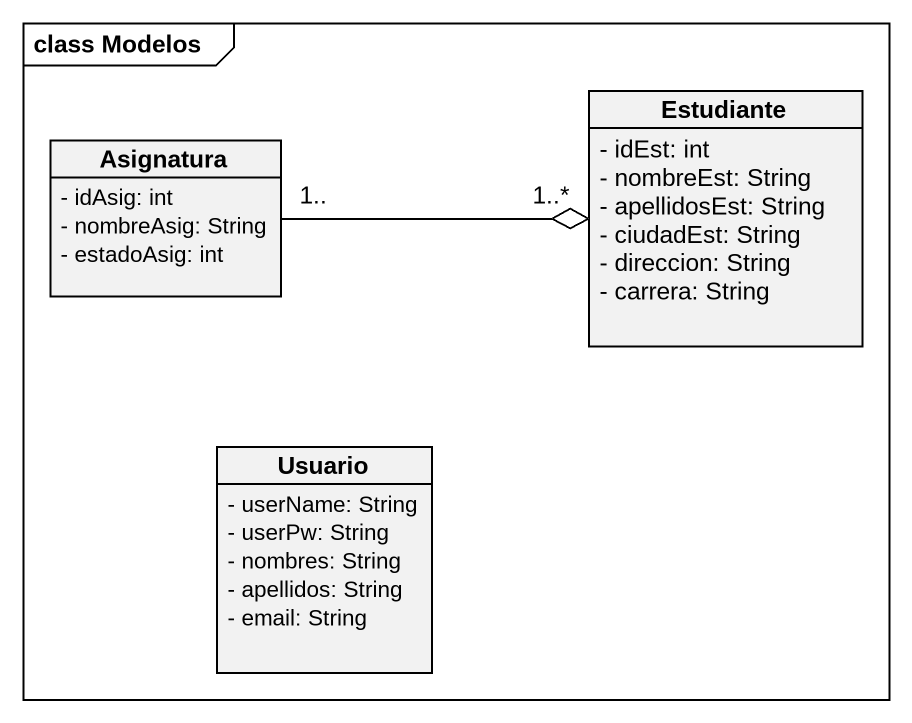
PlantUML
@startuml
mainframe class Modelos
hide circle
hide empty members
skinparam classAttributeIconSize 0
class Asignatura {
  - idAsig: int
  - nombreAsig: String
  - estadoAsig: int
}
class Estudiante {
  - idEst: int
  - nombreEst: String
  - apellidosEst: String
  - ciudadEst: String
  - direccion: String
  - carrera: String
}
class Usuario {
  - userName: String
  - userPw: String
  - nombres: String
  - apellidos: String
  - email: String
}
Asignatura "1.." -right-o "1..*" Estudiante
@enduml
